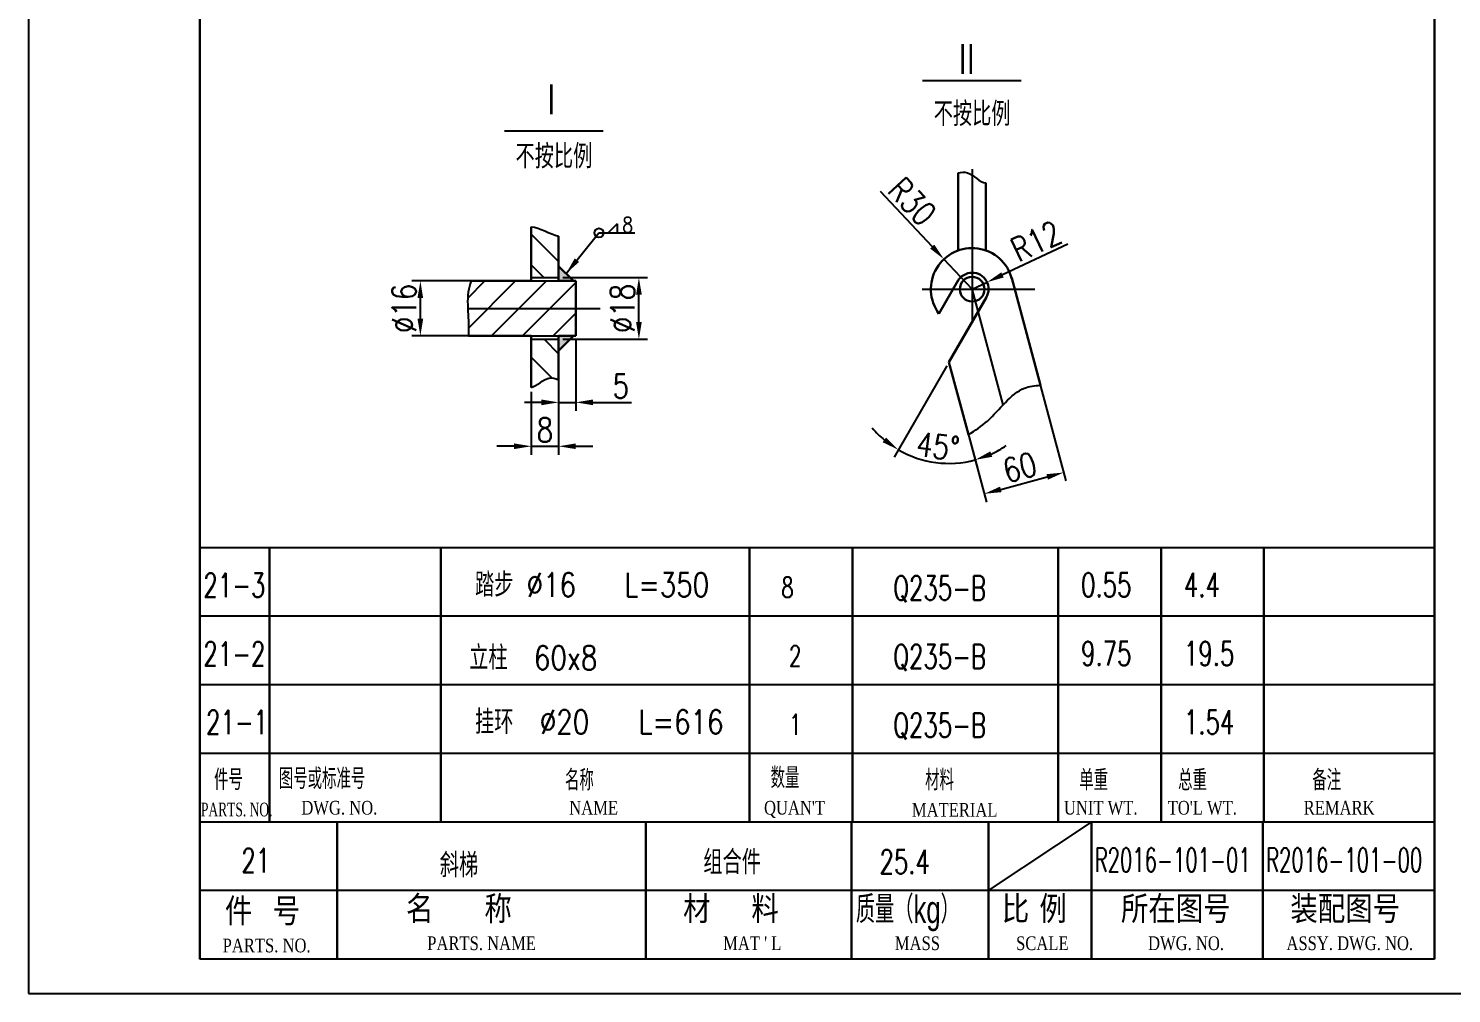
# Model space of a CAD drawing. Header units: millimetres. Extents: x -5725 to -4394, y 10788 to 11382.
# Drawn here: x -4813.9 to -4606.4, y 10788.4 to 10929.1 of the extents above; entities that cross this region are included whole.
import ezdxf
from ezdxf.lldxf.tags import DXFTag

# ---------------------------------------------------------------- set-up
doc = ezdxf.new("R2010")
doc.units = ezdxf.units.MM
doc.layers.get('0').update_dxf_attribs({"lineweight": 30})
for name, color, linetype in [('1', 2, 'Continuous'), ('2', 3, 'D-1'), ('Layer2', 2, 'Continuous'), ('文字层', 2, 'Continuous')]:
    doc.layers.add(name, color=color, linetype=linetype)
doc.styles.add('ENG', font='', dxfattribs={"width": 0.8})
doc.styles.add('HZ', font='hztxt_e.shx', dxfattribs={"width": 0.95, "bigfont": 'HZTXT.SHX'})
doc.styles.add('HZTXT', font='simplex.shx', dxfattribs={"width": 0.8, "bigfont": 'HZTXT.SHX'})
doc.styles.get("Standard").update_dxf_attribs({"font": 'txt.shx', "bigfont": 'hztxt.shx'})
doc.styles.add('设备室字体', font='simplex.shx', dxfattribs={"width": 0.8, "bigfont": 'HZTXT.SHX'})
doc.styles.get('ENG').set_extended_font_data('@Batang')
tags = doc.linetypes.add('D-1', pattern=[34, 30, -1.5, 1, -1.5]).pattern_tags.tags
tags[10:11] = [DXFTag(74, 4), DXFTag(75, 0), DXFTag(340, '0'), DXFTag(46, 1.0), DXFTag(50, 0.0), DXFTag(44, 0.0), DXFTag(45, 0.0)]
tags[8:9] = [DXFTag(74, 4), DXFTag(75, 0), DXFTag(340, '0'), DXFTag(46, 1.0), DXFTag(50, 0.0), DXFTag(44, 0.0), DXFTag(45, 0.0)]
tags[6:7] = [DXFTag(74, 4), DXFTag(75, 0), DXFTag(340, '0'), DXFTag(46, 1.0), DXFTag(50, 0.0), DXFTag(44, 0.0), DXFTag(45, 0.0)]
tags[4:5] = [DXFTag(74, 4), DXFTag(75, 0), DXFTag(340, '0'), DXFTag(46, 1.0), DXFTag(50, 0.0), DXFTag(44, 0.0), DXFTag(45, 0.0)]
doc.dimstyles.new('ISO-25', dxfattribs={"dimtxt": 3.5, "dimasz": 2.5, "dimexe": 1.25, "dimexo": 0.625, "dimtad": 1, "dimlfac": 15, "dimtxsty": 'Standard', "dimcen": 2.5, "dimadec": 0, "dimazin": 0, "dimtfac": 1, "dimtmove": 0, "dimatfit": 3, "dimfxl": 1.25, "dimarcsym": 0})

# ---------------------------------------------------------------- blocks, each defined once
blk = doc.blocks.new('*D178')
at = {"layer": '1', "color": 0, "lineweight": -2}
for p, q in [((-4748.07, 10892.32), (-4758.03, 10892.32)), ((-4756.78, 10886.82), (-4756.78, 10889.82)), ((-4748.07, 10884.32), (-4758.03, 10884.32))]:
    blk.add_line(p, q, dxfattribs=at)
at = {"layer": '1', "color": 0}
for points in [[(-4757.2, 10889.82), (-4756.37, 10889.82), (-4756.78, 10892.32)], [(-4757.2, 10886.82), (-4756.37, 10886.82), (-4756.78, 10884.32)]]:
    blk.add_solid(points, dxfattribs=at)
at = {"layer": 'DEFPOINTS', "color": 0}
for p in [(-4756.78, 10892.32), (-4747.45, 10892.32), (-4747.45, 10884.32)]:
    blk.add_point(p, dxfattribs=at)
at = {"layer": '1', "color": 0, "insert": (-4759.16, 10888.32), "char_height": 3.5, "attachment_point": 5, "rotation": 90, "style": 'HZTXT'}
blk.add_mtext('%%c16', dxfattribs=at)
blk = doc.blocks.new('*D179')
at = {"layer": '1', "color": 0, "lineweight": -2}
for p, q in [((-4735.99, 10892.82), (-4723.67, 10892.82)), ((-4724.92, 10886.32), (-4724.92, 10890.32)), ((-4735.99, 10883.82), (-4723.67, 10883.82))]:
    blk.add_line(p, q, dxfattribs=at)
at = {"layer": '1', "color": 0}
for points in [[(-4725.33, 10890.32), (-4724.5, 10890.32), (-4724.92, 10892.82)], [(-4725.33, 10886.32), (-4724.5, 10886.32), (-4724.92, 10883.82)]]:
    blk.add_solid(points, dxfattribs=at)
at = {"layer": 'DEFPOINTS', "color": 0}
for p in [(-4736.62, 10892.82), (-4724.92, 10892.82), (-4736.62, 10883.82)]:
    blk.add_point(p, dxfattribs=at)
at = {"layer": '1', "color": 0, "insert": (-4727.29, 10888.32), "char_height": 3.5, "attachment_point": 5, "rotation": 90, "style": 'HZTXT'}
blk.add_mtext('%%c18', dxfattribs=at)
blk = doc.blocks.new('*D180')
at = {"layer": '1', "color": 0, "lineweight": -2}
for p, q in [((-4736.62, 10877.26), (-4736.62, 10866.97)), ((-4740.62, 10876.17), (-4740.62, 10866.97)), ((-4743.12, 10868.22), (-4745.62, 10868.22)), ((-4740.62, 10868.22), (-4736.62, 10868.22)), ((-4734.12, 10868.22), (-4731.62, 10868.22))]:
    blk.add_line(p, q, dxfattribs=at)
at = {"layer": '1', "color": 0}
for points in [[(-4743.12, 10868.64), (-4743.12, 10867.81), (-4740.62, 10868.22)], [(-4734.12, 10868.64), (-4734.12, 10867.81), (-4736.62, 10868.22)]]:
    blk.add_solid(points, dxfattribs=at)
at = {"layer": 'DEFPOINTS', "color": 0}
for p in [(-4736.62, 10877.88), (-4740.62, 10876.8), (-4736.62, 10868.22)]:
    blk.add_point(p, dxfattribs=at)
at = {"layer": '1', "color": 0, "insert": (-4738.62, 10870.6), "char_height": 3.5, "attachment_point": 5, "style": 'HZTXT'}
blk.add_mtext('8', dxfattribs=at)
blk = doc.blocks.new('*D181')
at = {"layer": '1', "color": 0, "lineweight": -2}
for p, q in [((-4736.62, 10883.69), (-4736.62, 10873.37)), ((-4734.12, 10883.69), (-4734.12, 10873.37)), ((-4739.12, 10874.62), (-4741.62, 10874.62)), ((-4736.62, 10874.62), (-4734.12, 10874.62)), ((-4731.62, 10874.62), (-4726, 10874.62))]:
    blk.add_line(p, q, dxfattribs=at)
at = {"layer": '1', "color": 0}
for points in [[(-4739.12, 10875.04), (-4739.12, 10874.21), (-4736.62, 10874.62)], [(-4731.62, 10875.04), (-4731.62, 10874.21), (-4734.12, 10874.62)]]:
    blk.add_solid(points, dxfattribs=at)
at = {"layer": 'DEFPOINTS', "color": 0}
for p in [(-4736.62, 10884.32), (-4734.12, 10884.32), (-4734.12, 10874.62)]:
    blk.add_point(p, dxfattribs=at)
at = {"layer": '1', "color": 0, "insert": (-4727.56, 10877), "char_height": 3.5, "attachment_point": 5, "style": 'HZTXT'}
blk.add_mtext('5', dxfattribs=at)
blk = doc.blocks.new('*D182')
at = {"layer": '1', "color": 0, "lineweight": -2}
for p, q in [((-4689.72, 10905.42), (-4682.15, 10897.33)), ((-4676.34, 10891.12), (-4680.44, 10895.5))]:
    blk.add_line(p, q, dxfattribs=at)
at = {"layer": '1', "color": 0}
blk.add_solid([(-4681.84, 10897.61), (-4682.45, 10897.04), (-4680.44, 10895.5)], dxfattribs=at)
at = {"layer": 'DEFPOINTS', "color": 0}
for p in [(-4680.44, 10895.5), (-4676.34, 10891.12)]:
    blk.add_point(p, dxfattribs=at)
at = {"layer": '1', "color": 0, "insert": (-4685.05, 10903.91), "char_height": 3.5, "attachment_point": 5, "rotation": 313.0712, "style": 'HZTXT'}
blk.add_mtext('R30', dxfattribs=at)
blk = doc.blocks.new('*D183')
at = {"layer": '1', "color": 0, "lineweight": -2}
for p, q in [((-4680.02, 10879.94), (-4687.7, 10866.63)), ((-4676.72, 10869.33), (-4675.56, 10865.03))]:
    blk.add_line(p, q, dxfattribs=at)
for start, end in [(220.5504, 230.2752), (240, 285), (294.7248, 304.4496)]:
    blk.add_arc((-4679.7, 10880.48), 14.75, start, end, dxfattribs=at)
at = {"layer": '1', "color": 0}
for points in [[(-4688.89, 10869.48), (-4689.37, 10868.8), (-4687.08, 10867.71)], [(-4673.39, 10866.69), (-4673.68, 10867.48), (-4675.89, 10866.24)]]:
    blk.add_solid(points, dxfattribs=at)
at = {"layer": 'DEFPOINTS', "color": 0}
for p in [(-4674.24, 10889.95), (-4679.7, 10880.48), (-4679.7, 10880.48), (-4676.88, 10869.93), (-4683.52, 10866.24)]:
    blk.add_point(p, dxfattribs=at)
at = {"layer": '1', "color": 0, "insert": (-4681.32, 10868.21), "char_height": 3.5, "attachment_point": 5, "rotation": 352.5, "style": 'HZTXT'}
blk.add_mtext('45%%d', dxfattribs=at)
blk = doc.blocks.new('*D184')
at = {"layer": '1', "color": 0, "lineweight": -2}
for p, q in [((-4666.54, 10877.71), (-4662.65, 10863.19)), ((-4678.13, 10874.6), (-4674.24, 10860.09)), ((-4672.15, 10861.94), (-4665.39, 10863.75))]:
    blk.add_line(p, q, dxfattribs=at)
at = {"layer": '1', "color": 0}
for points in [[(-4665.49, 10864.15), (-4665.28, 10863.35), (-4662.97, 10864.4)], [(-4672.26, 10862.34), (-4672.04, 10861.54), (-4674.56, 10861.29)]]:
    blk.add_solid(points, dxfattribs=at)
at = {"layer": 'DEFPOINTS', "color": 0}
for p in [(-4666.7, 10878.31), (-4678.29, 10875.21), (-4662.97, 10864.4)]:
    blk.add_point(p, dxfattribs=at)
at = {"layer": '1', "color": 0, "insert": (-4669.38, 10865.14), "char_height": 3.5, "attachment_point": 5, "rotation": 15, "style": 'HZTXT'}
blk.add_mtext('60', dxfattribs=at)
blk = doc.blocks.new('*D185')
at = {"layer": '1', "color": 0, "lineweight": -2}
for p, q in [((-4662.35, 10897.7), (-4671.9, 10893.21)), ((-4676.33, 10891.12), (-4674.16, 10892.14))]:
    blk.add_line(p, q, dxfattribs=at)
at = {"layer": '1', "color": 0}
blk.add_solid([(-4672.08, 10893.58), (-4671.72, 10892.83), (-4674.16, 10892.14)], dxfattribs=at)
at = {"layer": 'DEFPOINTS', "color": 0}
for p in [(-4674.16, 10892.14), (-4676.33, 10891.12)]:
    blk.add_point(p, dxfattribs=at)
at = {"layer": '1', "color": 0, "insert": (-4667, 10898.13), "char_height": 3.5, "attachment_point": 5, "rotation": 25.1933, "style": 'HZTXT'}
blk.add_mtext('R12', dxfattribs=at)

msp = doc.modelspace()

# ---------------------------------------------------------------- hatches: boundary and pattern name
at = {"layer": '1'}
h = msp.add_hatch(dxfattribs=at)
h.set_pattern_fill('ANSI31', color=256, angle=90, style=0)
h.set_pattern_definition([(135, (-2937.7905, 1557.407), (-2.245064, -2.245064), [])])
edge = h.paths.add_edge_path()
edge.add_spline(control_points=[(-4736.61881, 10898.84342), (-4737.97861, 10899.1284), (-4739.32837, 10900.16772), (-4740.61881, 10900.2112)], knot_values=[0.443132607, 0.443132607, 0.443132607, 0.443132607, 0.86587141, 0.86587141, 0.86587141, 0.86587141], degree=3, periodic=0)
edge.add_line((-4740.61881, 10900.2112), (-4740.61881, 10892.81863))
edge.add_line((-4740.61881, 10892.81863), (-4736.61881, 10892.81863))
edge.add_line((-4736.61881, 10892.81863), (-4736.61881, 10898.84342))
edge = h.paths.add_edge_path()
edge.add_spline(control_points=[(-4740.61881, 10876.79718), (-4739.76124, 10877.02098), (-4738.3724, 10878.49852), (-4737.08287, 10878.16173), (-4736.61881, 10877.88432)], knot_values=[0.444222116, 0.444222116, 0.444222116, 0.444222116, 0.736026015, 0.904775969, 0.904775969, 0.904775969, 0.904775969], degree=3, periodic=0)
edge.add_line((-4736.61881, 10877.88432), (-4736.61881, 10883.81863))
edge.add_line((-4736.61881, 10883.81863), (-4740.61881, 10883.81863))
edge.add_line((-4740.61881, 10883.81863), (-4740.61881, 10876.79718))
h = msp.add_hatch(color=256, dxfattribs=at)
h.set_gradient(color1=(0, 0, 255), one_color=1, tint=1)
h.paths.add_polyline_path([(-4736.61881, 10894.49523), (-4736.61881, 10892.31863), (-4734.44221, 10892.31863)])
h.paths.add_polyline_path([(-4736.61881, 10882.14203), (-4734.44221, 10884.31863), (-4736.61881, 10884.31863)])
h = msp.add_hatch(dxfattribs=at)
h.set_pattern_fill('ANSI31', color=256, style=0)
h.set_pattern_definition([(45, (-2937.7905, 1557.407), (-2.245064, 2.245064), [])])
edge = h.paths.add_edge_path()
edge.add_line((-4734.11881, 10888.31863), (-4734.11881, 10892.31863))
edge.add_line((-4734.11881, 10892.31863), (-4736.61881, 10892.31863))
edge.add_line((-4736.61881, 10892.31863), (-4740.61881, 10892.31863))
edge.add_line((-4740.61881, 10892.31863), (-4749.39634, 10892.31863))
edge.add_spline(control_points=[(-4749.39634, 10892.31863), (-4749.57583, 10891.78879), (-4749.91303, 10890.48883), (-4749.89972, 10889.1243), (-4749.86443, 10888.31863)], knot_values=[0.343504356, 0.343504356, 0.343504356, 0.343504356, 0.512375065, 0.752127082, 0.752127082, 0.752127082, 0.752127082], degree=3, periodic=0)
edge.add_line((-4749.86443, 10888.31863), (-4734.11881, 10888.31863))
edge = h.paths.add_edge_path()
edge.add_spline(control_points=[(-4749.86443, 10888.31863), (-4749.84436, 10887.8603), (-4749.75983, 10886.51835), (-4749.74562, 10885.18935), (-4749.75117, 10884.31863)], knot_values=[0.752127082, 0.752127082, 0.752127082, 0.752127082, 0.888516862, 1.150040635, 1.150040635, 1.150040635, 1.150040635], degree=3, periodic=0)
edge.add_line((-4749.75117, 10884.31863), (-4740.61881, 10884.31863))
edge.add_line((-4740.61881, 10884.31863), (-4736.61881, 10884.31863))
edge.add_line((-4736.61881, 10884.31863), (-4734.11881, 10884.31863))
edge.add_line((-4734.11881, 10884.31863), (-4734.11881, 10888.31863))
edge.add_line((-4734.11881, 10888.31863), (-4749.86443, 10888.31863))

# ---------------------------------------------------------------- linework, layer by layer
for p, q in [((-4788.92582, 11080.43691), (-4788.92582, 10793.43691)), ((-4788.92582, 11080.43691), (-4788.92582, 10793.43691)), ((-4608.92582, 11080.43691), (-4608.92582, 10793.43691)), ((-4678.34306, 10896.77542), (-4678.34306, 10908.06919)), ((-4674.34306, 10896.77542), (-4674.34306, 10906.63888)), ((-4740.61881, 10900.2112), (-4740.61881, 10892.31863)), ((-4736.61881, 10898.84342), (-4736.61881, 10892.31863)), ((-4734.44221, 10892.31863), (-4736.61881, 10894.49523)), ((-4740.61881, 10892.31863), (-4749.39634, 10892.31863)), ((-4734.11881, 10892.31863), (-4736.61881, 10892.31863)), ((-4734.11881, 10892.31863), (-4734.11881, 10888.31863)), ((-4681.16565, 10887.54889), (-4678.39497, 10892.34783)), ((-4666.37837, 10877.11149), (-4670.5588, 10892.71304)), ((-4679.70425, 10880.48088), (-4674.23839, 10889.94802)), ((-4734.11881, 10884.31863), (-4734.11881, 10888.31863)), ((-4682.1295, 10889.53204), (-4682.14753, 10889.59932)), ((-4740.61881, 10884.31863), (-4749.75117, 10884.31863)), ((-4740.61881, 10884.31863), (-4740.61881, 10876.79718)), ((-4736.61881, 10884.31863), (-4736.61881, 10877.88432)), ((-4734.11881, 10884.31863), (-4736.61881, 10884.31863)), ((-4734.44221, 10884.31863), (-4736.61881, 10882.14203)), ((-4676.87724, 10869.93032), (-4679.70425, 10880.48088)), ((-4788.9259, 10793.43691), (-4788.9259, 10853.43691)), ((-4778.78205, 10813.43691), (-4778.78205, 10853.43691)), ((-4753.78205, 10813.43691), (-4753.78205, 10853.43691)), ((-4708.78205, 10813.43691), (-4708.78205, 10853.43691)), ((-4693.78205, 10813.43691), (-4693.78205, 10853.43691)), ((-4663.78205, 10813.43691), (-4663.78205, 10853.43691)), ((-4648.78205, 10813.43691), (-4648.78205, 10853.43691)), ((-4633.78205, 10813.43691), (-4633.78205, 10853.43691)), ((-4788.92582, 10793.43691), (-4788.92582, 10837.43691)), ((-4788.92585, 10793.43691), (-4788.92585, 10813.43691)), ((-4788.92584, 10793.43691), (-4788.92584, 10813.43691)), ((-4768.92584, 10793.43691), (-4768.92584, 10813.43691)), ((-4723.92584, 10793.43691), (-4723.92584, 10813.43691)), ((-4693.92584, 10793.43691), (-4693.92584, 10813.43691)), ((-4673.92584, 10793.43691), (-4673.92584, 10813.43691)), ((-4658.92584, 10793.43691), (-4658.92584, 10813.43691)), ((-4633.92584, 10793.43691), (-4633.92584, 10813.43691))]:
    msp.add_line(p, q)
msp.add_circle((-4676.33111, 10891.11857), 1.79873)
for centre, radius, start, end in [((-4676.34306, 10891.11857), 6, 14.5887052, 216.5088313), ((-4676.33191, 10891.12155), 2.4, 329.2729135, 150.7270865)]:
    msp.add_arc(centre, radius, start, end)
for p, q in [((-4813.92582, 11382.43691), (-4813.92582, 10788.43691)), ((-4683.56655, 10921.54547), (-4669.17343, 10921.54547)), ((-4744.50402, 10914.20282), (-4730.1109, 10914.20282)), ((-4728.08005, 10900.64111), (-4728.08005, 10899.33765)), ((-4740.61881, 10892.81863), (-4736.61881, 10892.81863)), ((-4740.61881, 10892.31863), (-4736.61881, 10892.31863)), ((-4740.61881, 10884.31863), (-4736.61881, 10884.31863)), ((-4740.61881, 10883.81863), (-4736.61881, 10883.81863)), ((-4608.92581, 10853.43691), (-4788.9259, 10853.43691)), ((-4608.92581, 10853.43691), (-4788.9259, 10853.43691)), ((-4608.92581, 10853.43691), (-4788.9259, 10853.43691)), ((-4608.92581, 10853.43691), (-4788.9259, 10853.43691)), ((-4608.92581, 10853.43691), (-4788.9259, 10853.43691)), ((-4608.92581, 10853.43691), (-4788.9259, 10853.43691)), ((-4608.92581, 10843.43691), (-4788.9259, 10843.43691)), ((-4608.92581, 10843.43691), (-4788.78205, 10843.43691)), ((-4608.92581, 10843.43691), (-4788.78205, 10843.43691)), ((-4608.92581, 10833.43691), (-4788.9259, 10833.43691)), ((-4608.92581, 10833.43691), (-4788.78205, 10833.43691)), ((-4608.92581, 10833.43691), (-4788.78205, 10833.43691)), ((-4608.92581, 10823.43691), (-4788.78205, 10823.43691)), ((-4608.92581, 10823.43691), (-4788.63819, 10823.43691)), ((-4608.9259, 10813.43683), (-4788.9259, 10813.43683)), ((-4608.9259, 10813.43683), (-4788.9259, 10813.43683)), ((-4608.92584, 10813.43691), (-4788.92584, 10813.43691)), ((-4608.92581, 10813.43691), (-4788.85393, 10813.43691)), ((-4608.92581, 10813.43691), (-4788.78202, 10813.43691)), ((-4673.92584, 10803.43691), (-4658.92584, 10813.43691)), ((-4608.92584, 10803.43691), (-4788.92584, 10803.43691)), ((-4658.92582, 10799.43691), (-4658.92582, 10793.43691)), ((-4608.92582, 10793.43691), (-4788.9259, 10793.43691)), ((-4813.92582, 10788.43691), (-4393.92582, 10788.43691))]:
    msp.add_line(p, q, dxfattribs=at)
msp.add_circle((-4730.73606, 10899.33618), 0.65958, dxfattribs=at)
for points, knots in [([(-4678.34306, 10908.06919), (-4677.88629, 10908.20555), (-4676.48844, 10908.30333), (-4675.22712, 10906.64351), (-4674.34306, 10906.63888)], [0.493987108, 0.493987108, 0.493987108, 0.493987108, 0.851844912, 1.609055333, 1.609055333, 1.609055333, 1.609055333]), ([(-4749.39634, 10892.31863), (-4749.57583, 10891.78879), (-4750.02558, 10890.05493), (-4749.7684, 10887.3191), (-4749.74562, 10885.18935), (-4749.75117, 10884.31863)], [0.3435043563, 0.3435043563, 0.3435043563, 0.3435043563, 0.5123750646, 0.8885168625, 1.1500406345, 1.1500406345, 1.1500406345, 1.1500406345]), ([(-4740.61881, 10876.79718), (-4739.76124, 10877.02098), (-4738.3724, 10878.49852), (-4737.08287, 10878.16173), (-4736.61881, 10877.88432)], [0.4442221156, 0.4442221156, 0.4442221156, 0.4442221156, 0.7360260153, 0.9047759687, 0.9047759687, 0.9047759687, 0.9047759687]), ([(-4676.87724, 10869.93032), (-4675.89997, 10870.49023), (-4672.96201, 10872.4936), (-4670.25323, 10876.64913), (-4667.19671, 10877.09939), (-4666.37837, 10877.11149)], [1.080428266, 1.080428266, 1.080428266, 1.080428266, 1.925281486, 3.734660112, 4.352025471, 4.352025471, 4.352025471, 4.352025471])]:
    msp.add_open_spline(points, degree=3, knots=knots, dxfattribs=at)
msp.add_open_spline([(-4740.61881, 10900.2112), (-4739.32837, 10900.16772), (-4737.97861, 10899.1284), (-4736.61881, 10898.84342)], degree=3, dxfattribs=at)
at = {"layer": '2'}
for p, q in [((-4676.34306, 10908.60155), (-4676.34306, 10886.30263)), ((-4676.34306, 10908.60155), (-4676.34306, 10899.16316)), ((-4683.59352, 10891.11857), (-4667.201, 10891.11857)), ((-4671.81555, 10874.26629), (-4676.34306, 10891.16316)), ((-4749.86443, 10888.31863), (-4730.57745, 10888.31863))]:
    msp.add_line(p, q, dxfattribs=at)
at = {"layer": 'Layer2'}
msp.add_line((-4728.08005, 10900.64111), (-4729.38497, 10899.33618), dxfattribs=at)

# ---------------------------------------------------------------- texts
at = {"layer": '1'}
for s, height, style, width, p in [('Ⅱ', 5, '设备室字体', 0.8, (-4679.10529, 10922.00211)), ('Ⅰ', 5, '设备室字体', 0.8, (-4739.69532, 10916.1249)), ('不按比例', 3.5, 'HZTXT', 0.8, (-4681.92718, 10914.91596)), ('不按比例', 3.5, 'HZTXT', 0.8, (-4742.90684, 10908.72739)), ('21-3', 3.5, 'HZTXT', 0.7, (-4788.4214, 10846.20766)), ('踏步 %%C16   L=350', 3.5, 'HZTXT', 0.8, (-4748.80661, 10846.28044)), ('8', 3, 'HZTXT', 0.7, (-4704.15962, 10846.15905)), ('Q235-B', 3.5, 'HZTXT', 0.7, (-4687.83879, 10845.80872)), ('0.55', 3.5, 'HZTXT', 0.7, (-4660.44077, 10846.26123)), ('4.4', 3.5, 'HZTXT', 0.7, (-4645.44077, 10846.26123)), ('21-2', 3.5, 'HZTXT', 0.7, (-4788.4214, 10836.20766)), ('立柱  60x8', 3.5, 'HZTXT', 0.8, (-4749.65736, 10835.63325)), ('2', 3, 'HZTXT', 0.7, (-4703.02937, 10836.15905)), ('Q235-B', 3.5, 'HZTXT', 0.7, (-4687.83879, 10835.80872)), ('9.75', 3.5, 'HZTXT', 0.7, (-4660.44077, 10836.26123)), ('19.5', 3.5, 'HZTXT', 0.7, (-4645.44077, 10836.26123)), ('21-1', 3.5, 'HZTXT', 0.7, (-4788.03389, 10826.23182)), ('挂环  %%C20   L=616', 3.5, 'HZTXT', 0.8, (-4748.80661, 10826.28044)), ('1.54', 3.5, 'HZTXT', 0.7, (-4645.44077, 10826.26123)), ('1', 3, 'HZTXT', 0.7, (-4703.02937, 10826.15905)), ('Q235-B', 3.5, 'HZTXT', 0.7, (-4687.83879, 10825.80872)), ('件号', 3, 'HZTXT', 0.7, (-4786.8631, 10818.10978)), ('图号或标准号', 3, 'HZTXT', 0.7, (-4777.41343, 10818.26036)), ('名称', 3, 'HZTXT', 0.7, (-4735.69435, 10818.04035)), ('数量', 3, 'HZTXT', 0.7, (-4705.71268, 10818.37036)), ('材料', 3, 'HZTXT', 0.7, (-4683.18726, 10818.05533)), ('单重', 3, 'HZTXT', 0.7, (-4660.70215, 10818.04035)), ('总重', 3, 'HZTXT', 0.7, (-4646.29363, 10818.04035)), ('备注', 3, 'HZTXT', 0.7, (-4626.72608, 10818.04035)), ('PARTS. NO.', 2, 'ENG', 0.65, (-4788.77375, 10814.26581)), ('DWG. NO.', 2, 'ENG', 0.8, (-4774.13682, 10814.52638)), ('NAME', 2, 'ENG', 0.8, (-4735.07135, 10814.52638)), ("QUAN'T", 2, 'ENG', 0.8, (-4706.67257, 10814.52638)), ('MATERIAL', 2, 'ENG', 0.8, (-4685.11322, 10814.21136)), ('UNIT WT.', 2, 'ENG', 0.8, (-4662.94251, 10814.52638)), ("TO'L WT.", 2, 'ENG', 0.8, (-4647.81661, 10814.52638)), ('REMARK', 2, 'ENG', 0.8, (-4627.98636, 10814.52638)), ('21', 3.5, 'HZTXT', 0.7, (-4782.88152, 10806.08955)), ('斜梯', 3.5, 'HZTXT', 0.8, (-4753.94508, 10805.39685)), ('组合件', 3.5, 'HZTXT', 0.8, (-4715.51971, 10805.82987)), ('25.4', 3.5, 'HZTXT', 0.7, (-4689.8369, 10805.90853)), ('质量（kg）', 4, 'HZ', 0.7, (-4693.27914, 10798.70011)), ('PARTS. NO.', 2, 'ENG', 0.8, (-4785.61382, 10794.44319)), ('PARTS. NAME', 2, 'ENG', 0.8, (-4755.77622, 10794.76925)), ("MAT ' L", 2, 'ENG', 0.8, (-4712.62991, 10794.76984)), ('MASS', 2, 'ENG', 0.8, (-4687.59876, 10794.76984)), ('SCALE', 2, 'ENG', 0.8, (-4669.92052, 10794.76984)), ('DWG. NO.', 2, 'ENG', 0.8, (-4650.67783, 10794.76984)), ('ASSY. DWG. NO.', 2, 'ENG', 0.8, (-4630.49647, 10794.76984))]:
    msp.add_text(s, height=height, dxfattribs=dict(at, style=style, width=width)).set_placement(p)
at = {"layer": '1', "style": 'HZ'}
for s, p in [('件  号', (-4785.27591, 10798.37346)), ('名     称', (-4758.87448, 10798.69952)), ('材    料', (-4718.46674, 10798.70011)), ('比 例', (-4672.00268, 10798.70011)), ('所在图号', (-4654.63732, 10798.70011)), ('装配图号', (-4629.91906, 10798.70011))]:
    msp.add_text(s, height=4, dxfattribs=at).set_placement(p)
at = {"layer": '1', "insert": (-4726.55583, 10900.51412), "char_height": 2.24, "attachment_point": 5, "style": 'HZTXT'}
msp.add_mtext('8', dxfattribs=at)
at = {"layer": '文字层', "style": 'HZTXT', "width": 0.6}
for s, p in [('R2016-101-01', (-4658.47394, 10806.15948)), ('R2016-101-00', (-4633.47394, 10806.15948))]:
    msp.add_text(s, height=3.5, dxfattribs=at).set_placement(p)

# ---------------------------------------------------------------- dimensions: what is measured, and where the dimension line sits
at = {"layer": '1'}
for center, mpoint, text, picture, middle in [((-4676.34306, 10891.11857), (-4680.4405, 10895.5016), 'R30', '*D182', (-4685.05089, 10903.91111)), ((-4676.33191, 10891.12155), (-4674.1602, 10892.14317), 'R12', '*D185', (-4667.00467, 10898.13396))]:
    dim = msp.add_radius_dim(center=center, mpoint=mpoint, text=text, dimstyle='ISO-25', override={"dimlfac": 20, "dimtxsty": 'HZTXT', "dimadec": 3}, dxfattribs=at)
    dim.commit()
    dim.dimension.update_dxf_attribs({"geometry": picture, "text_midpoint": middle})
for base, p1, p2, text, picture, middle in [((-4756.78213, 10892.31863), (-4747.44861, 10884.31863), (-4747.44861, 10892.31863), '%%c16', '*D178', (-4759.15713, 10888.31863)), ((-4724.91641, 10892.81863), (-4736.61881, 10883.81863), (-4736.61881, 10892.81863), '%%c18', '*D179', (-4727.29141, 10888.31863))]:
    dim = msp.add_linear_dim(base=base, p1=p1, p2=p2, angle=90, text=text, dimstyle='ISO-25', override={"dimlfac": 20, "dimtxsty": 'HZTXT', "dimadec": 3}, dxfattribs=at)
    dim.commit()
    dim.dimension.update_dxf_attribs({"geometry": picture, "text_midpoint": middle})
dim = msp.add_angular_dim_2l(base=(-4683.52105, 10866.23638), line1=((-4676.87724, 10869.93032), (-4679.70425, 10880.48088)), line2=((-4679.70425, 10880.48088), (-4674.23839, 10889.94802)), text='45%%d', dimstyle='ISO-25', override={"dimlfac": 20, "dimtxsty": 'HZTXT', "dimadec": 3}, dxfattribs=at)
dim.commit()
dim.dimension.update_dxf_attribs({"geometry": '*D183', "text_midpoint": (-4681.31912, 10868.21473)})
for base, p1, p2, text, picture, middle in [((-4734.11881, 10874.62465), (-4736.61881, 10884.31863), (-4734.11881, 10884.31863), '5', '*D181', (-4727.56048, 10876.99965)), ((-4736.61881, 10868.22184), (-4740.61881, 10876.79718), (-4736.61881, 10877.88432), '8', '*D180', (-4738.61881, 10870.59684))]:
    dim = msp.add_linear_dim(base=base, p1=p1, p2=p2, text=text, dimstyle='ISO-25', override={"dimlfac": 20, "dimtxsty": 'HZTXT', "dimadec": 3}, dxfattribs=at)
    dim.commit()
    dim.dimension.update_dxf_attribs({"geometry": picture, "text_midpoint": middle})
dim = msp.add_aligned_dim(p1=(-4678.29074, 10875.2056), p2=(-4666.69988, 10878.31136), distance=-14.40311, text='60', dimstyle='ISO-25', override={"dimlfac": 20, "dimtxsty": 'HZTXT', "dimadec": 3}, dxfattribs=at)
dim.commit()
dim.dimension.update_dxf_attribs({"geometry": '*D184', "text_midpoint": (-4669.38221, 10865.14022)})

# ---------------------------------------------------------------- leaders
msp.add_leader([(-4735.53051, 10893.40693), (-4730.73606, 10899.33618), (-4725.5152, 10899.33618)], dimstyle='ISO-25', override={"dimgap": 0.625, "dimtad": 0, "dimlfac": 20, "dimtxsty": 'HZTXT', "dimadec": 3}, dxfattribs=at)

doc.saveas('drawing.dxf')
